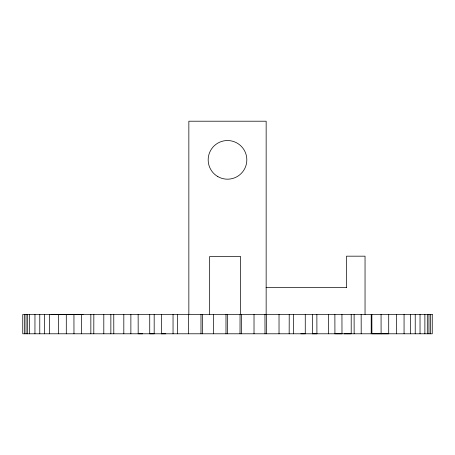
<?xml version="1.0" encoding="UTF-8"?>
<svg xmlns="http://www.w3.org/2000/svg" width="455" height="455" viewBox="0 0 455 455"><rect width="100%" height="100%" fill="white"/><g stroke="black" fill="none" stroke-linecap="round" stroke-linejoin="round"><path stroke-width="0.68" d="M24.394 333.788L24.405 314.462M34.944 333.788L34.967 314.462M44.556 333.788L44.579 314.462M410.404 333.788L410.421 314.462M427.313 333.788L427.319 314.462M93.798 333.788L93.838 314.462M188.472 333.788L188.529 314.462M240.007 333.788L240.058 314.462M241.52 333.788L241.571 314.462M289.17 333.788L289.221 314.462M293.606 333.788L293.657 314.462M266.044 287.486L346.653 287.486M50.937 314.462L83.14 314.462M142.62 333.788L138.189 333.788L138.144 314.462M161.286 333.788L165.728 333.788M300.823 333.788L305.26 333.788L305.26 314.462M312.38 333.788L316.811 333.788M344.139 333.788L351.203 333.788L351.203 314.462M381.062 314.462L381.102 333.788M371.86 314.462L371.9 333.788L388.707 333.788L388.707 314.462M361.162 314.462L361.202 333.788M354.104 314.462L354.144 333.788M341.944 314.462L341.989 333.788L334.925 333.788L334.88 314.462M316.862 314.462L316.913 333.788M312.426 314.462L312.477 333.788M266.471 314.462L266.528 333.788M264.958 314.462L265.015 333.788M213.429 314.462L213.48 333.788M161.343 314.462L161.394 333.788M113.767 314.462L113.807 333.788M430.595 314.462L430.606 333.788M396.35 314.462L396.385 333.788M73.938 314.462L73.972 333.788M27.681 314.462L27.687 333.788M428.957 314.462L428.957 333.788M424.879 314.462L424.879 333.788M420.033 314.462L420.033 333.788M415.227 314.462L415.227 333.788M404.063 314.462L404.063 333.788M371.212 314.462L371.212 333.788M365.041 314.462L365.041 256.176L346.488 256.176L346.488 287.486M328.567 314.462L328.567 333.788M279.029 314.462L279.029 333.788M266.152 314.462L266.152 121.206L188.848 121.206L188.848 314.462M254.021 314.462L254.021 333.788M240.587 314.462L240.587 256.483L209.664 256.483L209.664 314.462M227.5 314.462L227.5 333.788M225.987 314.462L225.987 333.788M202.492 314.462L202.492 333.788M200.979 314.462L200.979 333.788M177.484 314.462L177.484 333.788M173.042 314.462L173.042 333.788M154.177 314.462L154.177 333.788L149.735 333.788L149.74 314.462M130.875 314.462L130.875 333.788M123.817 314.462L123.817 333.788M110.861 314.462L110.861 333.788M103.803 314.462L103.803 333.788M90.846 314.462L90.846 333.788M81.65 314.462L81.65 333.788M66.293 314.462L66.293 333.788M58.65 314.462L58.65 333.788M49.424 314.462L49.424 333.788M39.773 314.462L39.773 333.788M29.336 314.462L29.336 333.788M26.043 314.462L26.043 333.788M432.25 314.462L22.75 314.462L22.75 333.788L432.25 333.788L432.25 314.462M217.837 176.597A19.326 19.326 0 0 0 246.826 159.859A19.326 19.326 0 0 0 217.837 143.12A19.326 19.326 0 0 0 217.837 176.597"/></g></svg>
